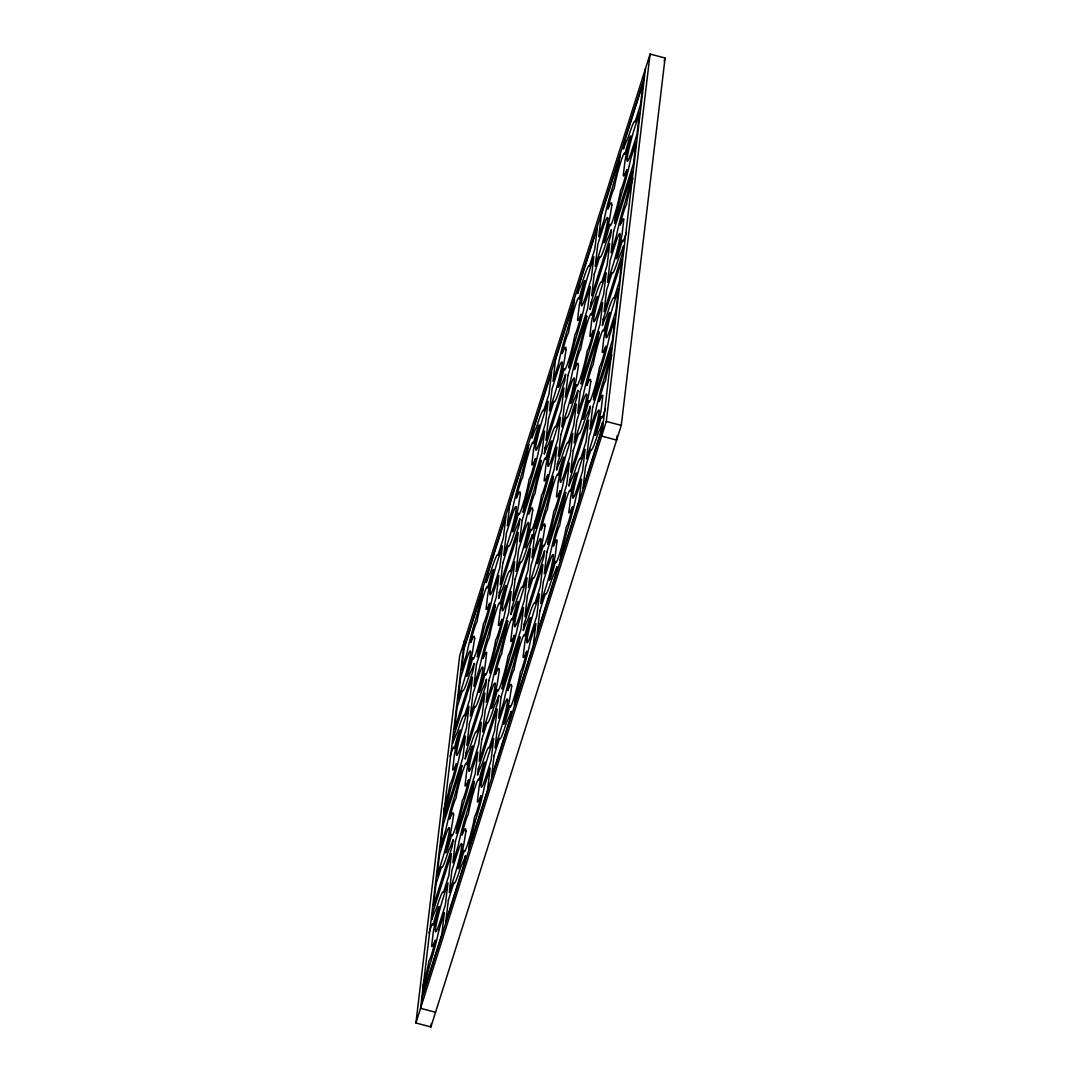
<?xml version="1.0" encoding="UTF-8"?>
<svg xmlns="http://www.w3.org/2000/svg" width="1081" height="1081" viewBox="0 0 1081 1081"><rect width="100%" height="100%" fill="white"/><g stroke="black" fill="none" stroke-linecap="round" stroke-linejoin="round"><path stroke-width="1.5" d="M415.915 1022.977L459.722 655.599L650.1 54.05L665.085 58.023L621.278 425.401L430.9 1026.95L415.915 1022.977L606.292 421.428L650.1 54.05M464.371 640.925L420.563 1008.303L435.548 1012.275M430.9 1026.95L431.305 1023.612M533.001 538.514L535.054 521.285M645.452 68.725L601.644 436.102L616.629 440.075L617.17 435.589M506.111 585.524L503.246 596.523A39.146 3.216 -75.2 0 0 500.219 609.752L498.368 625.318A39.146 3.216 -75.2 0 0 499.99 623.845L502.097 619.156A13.985 1.149 -75.2 0 1 499.192 630.615L498.719 632.169A13.985 1.149 -75.2 0 1 495.828 639.601L495.639 640.425A20.444 1.676 -75.2 0 1 493.463 650.83L492.868 653.275A20.444 1.676 -75.2 0 1 489.504 665.247L489.153 666.342A20.444 1.676 -75.2 0 1 486.315 673.976L485.91 674.706A20.444 1.676 -75.2 0 1 485.085 673.76L484.977 673.895A13.985 1.149 -75.2 0 1 481.437 686.813L480.991 688.111A13.985 1.149 -75.2 0 1 478.964 692.286L481.815 681.273A39.146 3.216 -75.2 0 0 484.842 668.044L486.707 652.478A39.146 3.216 -75.2 0 0 485.072 653.951L482.977 658.626A13.985 1.149 -75.2 0 1 485.882 647.181L486.342 645.614A13.985 1.149 -75.2 0 1 489.234 638.195L489.436 637.371A20.444 1.676 -75.2 0 1 491.598 626.966L492.206 624.521A20.444 1.676 -75.2 0 1 495.571 612.549L495.909 611.454A20.444 1.676 -75.2 0 1 498.76 603.806L499.165 603.076A20.444 1.676 -75.2 0 1 499.976 604.036L500.098 603.887A13.985 1.149 -75.2 0 1 503.638 590.983L504.07 589.686A13.985 1.149 -75.2 0 1 506.111 585.51M549.378 579.767L552.242 568.768A39.146 3.216 -75.2 0 0 555.269 555.539L557.12 539.973A39.146 3.216 -75.2 0 0 555.499 541.446L553.391 546.121A13.985 1.149 -75.2 0 1 556.296 534.676L556.769 533.109A13.985 1.149 -75.2 0 1 559.647 525.69L559.85 524.866A20.444 1.676 -75.2 0 1 562.025 514.461L562.62 512.016A20.444 1.676 -75.2 0 1 565.985 500.044L566.336 498.949A20.444 1.676 -75.2 0 1 569.174 491.301L569.579 490.571A20.444 1.676 -75.2 0 1 570.403 491.531L570.511 491.382A13.985 1.149 -75.2 0 1 574.052 478.478L574.497 477.18A13.985 1.149 -75.2 0 1 576.524 473.005L573.673 484.018A39.146 3.216 -75.2 0 0 570.646 497.246L568.782 512.799A39.146 3.216 -75.2 0 0 570.417 511.34L572.511 506.651A13.985 1.149 -75.2 0 1 569.606 518.11L569.147 519.664A13.985 1.149 -75.2 0 1 566.255 527.096L566.052 527.92A20.444 1.676 -75.2 0 1 563.89 538.324L563.282 540.77A20.444 1.676 -75.2 0 1 559.917 552.742L559.566 553.837A20.444 1.676 -75.2 0 1 556.729 561.471L556.323 562.201A20.444 1.676 -75.2 0 1 555.512 561.255L555.391 561.39A13.985 1.149 -75.2 0 1 551.851 574.308L551.418 575.605A13.985 1.149 -75.2 0 1 549.378 579.781M463.303 649.884L644.384 77.683M664.153 60.955L665.085 58.023M450.007 756.511L450.182 755.97A20.444 1.676 -75.2 0 1 453.034 748.322L453.425 747.593A20.444 1.676 -75.2 0 1 454.25 748.538L454.358 748.403A13.985 1.149 -75.2 0 1 457.898 735.485L458.344 734.188A13.985 1.149 -75.2 0 1 460.384 730.026L457.52 741.039A39.146 3.216 -75.2 0 0 454.493 754.254L452.642 769.821A39.146 3.216 -75.2 0 0 454.263 768.348L456.371 763.618A13.985 1.149 -75.2 0 1 453.466 775.118L452.993 776.685A13.985 1.149 -75.2 0 1 450.101 784.103L449.912 784.941A20.444 1.676 -75.2 0 1 447.737 795.332L447.129 797.778A20.444 1.676 -75.2 0 1 443.764 809.75L443.602 810.304M632.939 178.473L632.763 179.027A20.444 1.676 -75.2 0 0 629.399 190.999L628.804 193.431A20.444 1.676 -75.2 0 0 626.629 203.836L626.507 204.633A13.985 1.149 -75.2 0 0 623.548 212.092L623.075 213.66A13.985 1.149 -75.2 0 0 620.17 225.105L622.278 220.429A39.146 3.216 -75.2 0 1 623.899 218.957L622.048 234.523A39.146 3.216 -75.2 0 1 619.021 247.738L616.156 258.751A13.985 1.149 -75.2 0 0 618.197 254.589L618.629 253.292A13.985 1.149 -75.2 0 0 622.17 240.374L622.291 240.239A20.444 1.676 -75.2 0 0 623.102 241.185L623.507 240.455A20.444 1.676 -75.2 0 0 626.358 232.807L626.521 232.266M612.049 272.871L606.617 290.046L604.036 311.706L622.953 251.927L623.696 245.671L623.102 247.387A35.551 2.919 -75.2 0 1 619.67 255.386L618.332 258.981A29.079 2.392 -75.2 0 1 612.049 272.871M428.968 933.025L429.13 932.484A20.444 1.676 -75.2 0 1 431.981 924.836L432.386 924.106A20.444 1.676 -75.2 0 1 433.197 925.052L433.305 924.917A13.985 1.149 -75.2 0 1 436.859 911.999L437.292 910.702A13.985 1.149 -75.2 0 1 439.332 906.54L436.467 917.553A39.146 3.216 -75.2 0 0 433.44 930.768L431.589 946.334A39.146 3.216 -75.2 0 0 433.211 944.862L435.332 940.132A13.985 1.149 -75.2 0 1 432.414 951.631L431.941 953.199A13.985 1.149 -75.2 0 1 429.049 960.617L428.86 961.441A20.444 1.676 -75.2 0 1 426.684 971.846L426.076 974.292A20.444 1.676 -75.2 0 1 422.725 986.264L422.549 986.818M611.887 354.987L611.724 355.541A20.444 1.676 -75.2 0 0 608.36 367.499L607.752 369.945A20.444 1.676 -75.2 0 0 605.576 380.35L605.387 381.174A13.985 1.149 -75.2 0 0 602.495 388.606L602.022 390.173A13.985 1.149 -75.2 0 0 599.117 401.619L601.225 396.943A39.146 3.216 -75.2 0 1 602.847 395.47L600.995 411.037A39.146 3.216 -75.2 0 1 597.969 424.252L595.104 435.251A13.985 1.149 -75.2 0 0 597.144 431.103L597.577 429.792A13.985 1.149 -75.2 0 0 601.131 416.888L601.239 416.739A20.444 1.676 -75.2 0 0 602.063 417.698L602.455 416.969A20.444 1.676 -75.2 0 0 605.306 409.321L605.482 408.78M438.981 929.741L444.426 912.567L441.845 934.214L422.914 994.007L424.32 985.507A35.551 2.919 -75.2 0 0 428.833 968.4L430.427 962.766A29.079 2.392 -75.2 0 0 438.981 929.741M421.631 999.344L602.712 427.144M606.292 421.428L621.278 425.401M435.454 929.268L435.359 930.525A23.998 1.973 -75.2 0 0 439.71 922.661L445.331 904.946L447.966 882.853L442.332 900.676A23.998 1.973 -75.2 0 0 435.711 927.512L435.454 929.268M449.547 828.789L449.183 831.816A23.998 1.973 -75.2 0 1 442.561 858.638L436.94 876.461L439.562 854.382L445.183 836.653A23.998 1.973 -75.2 0 1 449.547 828.789M456.506 752.754L456.398 754.011A23.998 1.973 -75.2 0 0 460.763 746.16L466.384 728.432L469.005 706.339L463.384 724.162A23.998 1.973 -75.2 0 0 456.763 750.998L456.506 752.754M453.615 815.074L451.453 828.559A39.146 3.216 -75.2 0 1 448.426 841.775L445.561 852.787A13.985 1.149 -75.2 0 0 447.602 848.626L448.047 847.328A13.985 1.149 -75.2 0 0 451.588 834.41L451.696 834.275A20.444 1.676 -75.2 0 0 452.52 835.221L452.925 834.491A20.444 1.676 -75.2 0 0 455.763 826.843L456.114 825.749A20.444 1.676 -75.2 0 0 459.479 813.79L460.074 811.345A20.444 1.676 -75.2 0 0 462.249 800.94L462.438 800.102A13.985 1.149 -75.2 0 0 465.33 792.684L465.803 791.116A13.985 1.149 -75.2 0 0 468.708 779.671L466.6 784.347A39.146 3.216 -75.2 0 1 464.979 785.819L466.83 770.253A39.146 3.216 -75.2 0 1 469.857 757.038L472.721 746.039A13.985 1.149 -75.2 0 0 470.681 750.187L470.249 751.498A13.985 1.149 -75.2 0 0 466.708 764.402L466.587 764.537A20.444 1.676 -75.2 0 0 465.776 763.591L465.37 764.321A20.444 1.676 -75.2 0 0 462.519 771.969L462.182 773.064A20.444 1.676 -75.2 0 0 458.817 785.036L458.209 787.468A20.444 1.676 -75.2 0 0 456.047 797.873L455.844 798.71A13.985 1.149 -75.2 0 0 452.953 806.129L452.493 807.696A13.985 1.149 -75.2 0 0 449.588 819.141L451.682 814.466A39.146 3.216 -75.2 0 1 453.317 812.993L453.615 815.074M470.6 652.289L470.235 655.302A23.998 1.973 -75.2 0 1 463.614 682.138L457.979 699.961L460.614 677.868L466.235 660.14A23.998 1.973 -75.2 0 1 470.6 652.289M474.654 638.56L472.505 652.046A39.146 3.216 -75.2 0 1 469.478 665.261L466.614 676.274A13.985 1.149 -75.2 0 0 468.654 672.112L469.086 670.815A13.985 1.149 -75.2 0 0 472.64 657.897L472.748 657.761A20.444 1.676 -75.2 0 0 473.573 658.707L473.964 657.978A20.444 1.676 -75.2 0 0 476.816 650.33L477.153 649.249A20.444 1.676 -75.2 0 0 480.518 637.277L481.126 634.831A20.444 1.676 -75.2 0 0 483.302 624.426L483.41 623.629A13.985 1.149 -75.2 0 0 486.382 616.17L486.855 614.603A13.985 1.149 -75.2 0 0 489.761 603.157L487.653 607.833A39.146 3.216 -75.2 0 1 486.031 609.306L487.882 593.753A39.146 3.216 -75.2 0 1 490.909 580.524L493.774 569.525A13.985 1.149 -75.2 0 0 491.733 573.673L491.301 574.984A13.985 1.149 -75.2 0 0 487.747 587.888L487.639 588.037A20.444 1.676 -75.2 0 0 486.815 587.078L486.423 587.807A20.444 1.676 -75.2 0 0 483.572 595.455L483.221 596.55A20.444 1.676 -75.2 0 0 479.869 608.522L479.261 610.968A20.444 1.676 -75.2 0 0 477.086 621.359L476.897 622.197A13.985 1.149 -75.2 0 0 474.005 629.615L473.532 631.182A13.985 1.149 -75.2 0 0 470.627 642.627L472.735 637.952A39.146 3.216 -75.2 0 1 474.356 636.479L474.654 638.56M461.884 844.802L461.533 847.815A23.998 1.973 -75.2 0 1 454.912 874.651L449.277 892.474L451.912 870.381L457.533 852.666A23.998 1.973 -75.2 0 1 461.884 844.802M468.843 768.753L468.749 770.023A23.998 1.973 -75.2 0 0 473.1 762.159L478.721 744.431L481.356 722.351L475.721 740.174A23.998 1.973 -75.2 0 0 469.1 766.997L468.843 768.753M465.952 831.073L463.803 844.558A39.146 3.216 -75.2 0 1 460.776 857.774L457.912 868.786A13.985 1.149 -75.2 0 0 459.952 864.624L460.384 863.327A13.985 1.149 -75.2 0 0 463.925 850.409L464.046 850.274A20.444 1.676 -75.2 0 0 464.857 851.22L465.262 850.49A20.444 1.676 -75.2 0 0 468.114 842.842L468.451 841.761A20.444 1.676 -75.2 0 0 471.816 829.789L472.424 827.343A20.444 1.676 -75.2 0 0 474.586 816.939L474.789 816.114A13.985 1.149 -75.2 0 0 477.68 808.683L478.14 807.129A13.985 1.149 -75.2 0 0 481.045 795.67L478.951 800.359A39.146 3.216 -75.2 0 1 477.316 801.818L479.18 786.265A39.146 3.216 -75.2 0 1 482.207 773.037L485.072 762.037A13.985 1.149 -75.2 0 0 483.031 766.186L482.585 767.496A13.985 1.149 -75.2 0 0 479.045 780.401L478.937 780.55A20.444 1.676 -75.2 0 0 478.113 779.59L477.707 780.32A20.444 1.676 -75.2 0 0 474.87 787.968L474.518 789.062A20.444 1.676 -75.2 0 0 471.154 801.035L470.559 803.48A20.444 1.676 -75.2 0 0 468.384 813.871L468.262 814.669A13.985 1.149 -75.2 0 0 465.303 822.128L464.83 823.695A13.985 1.149 -75.2 0 0 461.925 835.14L464.033 830.465A39.146 3.216 -75.2 0 1 465.654 828.992L465.952 831.073M482.937 668.288L482.572 671.301A23.998 1.973 -75.2 0 1 475.951 698.137L470.33 715.96L472.965 693.88L478.572 676.152A23.998 1.973 -75.2 0 1 482.937 668.288M489.896 592.253L489.788 593.51A23.998 1.973 -75.2 0 0 494.152 585.645L499.773 567.917L502.408 545.837L496.774 563.66A23.998 1.973 -75.2 0 0 490.152 590.496L489.896 592.253M481.18 784.765L481.086 786.022A23.998 1.973 -75.2 0 0 485.45 778.158L491.058 760.429L493.693 738.35L488.072 756.173A23.998 1.973 -75.2 0 0 481.45 783.009L481.18 784.765M495.274 684.287L494.922 687.3A23.998 1.973 -75.2 0 1 488.301 714.136L482.666 731.959L485.301 709.879L490.923 692.151A23.998 1.973 -75.2 0 1 495.274 684.287M502.233 608.252L502.138 609.508A23.998 1.973 -75.2 0 0 506.489 601.644L512.11 583.916L514.745 561.836L509.11 579.659A23.998 1.973 -75.2 0 0 502.489 606.495L502.233 608.252M499.341 670.558L497.192 684.043A39.146 3.216 -75.2 0 1 494.166 697.272L491.301 708.271A13.985 1.149 -75.2 0 0 493.341 704.109L493.774 702.812A13.985 1.149 -75.2 0 0 497.314 689.908L497.436 689.759A20.444 1.676 -75.2 0 0 498.246 690.718L498.652 689.989A20.444 1.676 -75.2 0 0 501.503 682.341L501.841 681.246A20.444 1.676 -75.2 0 0 505.205 669.274L505.813 666.828A20.444 1.676 -75.2 0 0 507.975 656.424L508.178 655.599A13.985 1.149 -75.2 0 0 511.07 648.181L511.543 646.614A13.985 1.149 -75.2 0 0 514.434 635.169L512.34 639.844A39.146 3.216 -75.2 0 1 510.705 641.317L512.57 625.75A39.146 3.216 -75.2 0 1 515.596 612.522L518.461 601.522A13.985 1.149 -75.2 0 0 516.421 605.684L515.975 606.981A13.985 1.149 -75.2 0 0 512.435 619.886L512.326 620.035A20.444 1.676 -75.2 0 0 511.502 619.089L511.097 619.818A20.444 1.676 -75.2 0 0 508.259 627.453L507.908 628.547A20.444 1.676 -75.2 0 0 504.543 640.52L503.949 642.965A20.444 1.676 -75.2 0 0 501.773 653.37L501.652 654.167A13.985 1.149 -75.2 0 0 498.692 661.626L498.219 663.18A13.985 1.149 -75.2 0 0 495.314 674.639L497.422 669.95A39.146 3.216 -75.2 0 1 499.044 668.477L499.341 670.558M516.326 507.773L515.961 510.786A23.998 1.973 -75.2 0 1 509.34 537.622L503.719 555.445L506.354 533.365L511.975 515.637A23.998 1.973 -75.2 0 1 516.326 507.773M520.393 494.044L518.231 507.53A39.146 3.216 -75.2 0 1 515.205 520.758L512.34 531.757A13.985 1.149 -75.2 0 0 514.38 527.596L514.826 526.298A13.985 1.149 -75.2 0 0 518.367 513.394L518.475 513.245A20.444 1.676 -75.2 0 0 519.299 514.205L519.704 513.475A20.444 1.676 -75.2 0 0 522.542 505.827L522.893 504.732A20.444 1.676 -75.2 0 0 526.258 492.76L526.852 490.315A20.444 1.676 -75.2 0 0 529.028 479.91L529.231 479.086A13.985 1.149 -75.2 0 0 532.109 471.667L532.582 470.1A13.985 1.149 -75.2 0 0 535.487 458.655L533.379 463.33A39.146 3.216 -75.2 0 1 531.757 464.803L533.609 449.237A39.146 3.216 -75.2 0 1 536.635 436.021L539.5 425.009A13.985 1.149 -75.2 0 0 537.46 429.171L537.027 430.468A13.985 1.149 -75.2 0 0 533.487 443.386L533.365 443.521A20.444 1.676 -75.2 0 0 532.555 442.575L532.149 443.305A20.444 1.676 -75.2 0 0 529.312 450.939L528.96 452.034A20.444 1.676 -75.2 0 0 525.596 464.006L524.988 466.452A20.444 1.676 -75.2 0 0 522.826 476.856L522.623 477.68A13.985 1.149 -75.2 0 0 519.731 485.112L519.272 486.666A13.985 1.149 -75.2 0 0 516.367 498.125L518.461 493.436A39.146 3.216 -75.2 0 1 520.096 491.977L520.393 494.044M507.624 700.285L507.259 703.299A23.998 1.973 -75.2 0 1 500.638 730.134L495.017 747.957L497.638 725.878L503.26 708.15A23.998 1.973 -75.2 0 1 507.624 700.285M514.583 624.25L514.475 625.507A23.998 1.973 -75.2 0 0 518.839 617.643L524.461 599.914L527.082 577.835L521.461 595.658A23.998 1.973 -75.2 0 0 514.84 622.494L514.583 624.25M511.678 686.557L509.529 700.042A39.146 3.216 -75.2 0 1 506.503 713.271L503.638 724.27A13.985 1.149 -75.2 0 0 505.678 720.122L506.124 718.811A13.985 1.149 -75.2 0 0 509.664 705.907L509.773 705.758A20.444 1.676 -75.2 0 0 510.597 706.717L510.989 705.988A20.444 1.676 -75.2 0 0 513.84 698.34L514.191 697.245A20.444 1.676 -75.2 0 0 517.542 685.273L518.15 682.827A20.444 1.676 -75.2 0 0 520.326 672.436L520.515 671.598A13.985 1.149 -75.2 0 0 523.407 664.18L523.88 662.612A13.985 1.149 -75.2 0 0 526.785 651.167L524.677 655.843A39.146 3.216 -75.2 0 1 523.055 657.316L524.907 641.749A39.146 3.216 -75.2 0 1 527.933 628.534L530.798 617.521A13.985 1.149 -75.2 0 0 528.758 621.683L528.325 622.98A13.985 1.149 -75.2 0 0 524.771 635.898L524.663 636.033A20.444 1.676 -75.2 0 0 523.839 635.087L523.447 635.817A20.444 1.676 -75.2 0 0 520.596 643.465L520.258 644.546A20.444 1.676 -75.2 0 0 516.894 656.518L516.286 658.964A20.444 1.676 -75.2 0 0 514.11 669.369L514.002 670.166A13.985 1.149 -75.2 0 0 511.029 677.625L510.556 679.179A13.985 1.149 -75.2 0 0 507.651 690.637L509.759 685.949A39.146 3.216 -75.2 0 1 511.381 684.489L511.678 686.557M528.677 523.772L528.312 526.798A23.998 1.973 -75.2 0 1 521.691 553.621L516.056 571.444L518.691 549.364L524.312 531.636A23.998 1.973 -75.2 0 1 528.677 523.772M535.622 447.737L535.527 448.993A23.998 1.973 -75.2 0 0 539.878 441.129L545.5 423.401L548.135 401.321L542.5 419.144A23.998 1.973 -75.2 0 0 535.879 445.98L535.622 447.737M532.73 510.056L530.582 523.542A39.146 3.216 -75.2 0 1 527.555 536.757L524.69 547.756A13.985 1.149 -75.2 0 0 526.731 543.608L527.163 542.297A13.985 1.149 -75.2 0 0 530.717 529.393L530.825 529.258A20.444 1.676 -75.2 0 0 531.636 530.203L532.041 529.474A20.444 1.676 -75.2 0 0 534.892 521.826L535.23 520.731A20.444 1.676 -75.2 0 0 538.595 508.759L539.203 506.313A20.444 1.676 -75.2 0 0 541.378 495.922L541.486 495.125A13.985 1.149 -75.2 0 0 544.459 487.666L544.932 486.099A13.985 1.149 -75.2 0 0 547.837 474.654L545.729 479.329A39.146 3.216 -75.2 0 1 544.108 480.802L545.959 465.235A39.146 3.216 -75.2 0 1 548.986 452.02L551.851 441.007A13.985 1.149 -75.2 0 0 549.81 445.169L549.364 446.467A13.985 1.149 -75.2 0 0 545.824 459.384L545.716 459.52A20.444 1.676 -75.2 0 0 544.892 458.574L544.5 459.303A20.444 1.676 -75.2 0 0 541.649 466.951L541.297 468.046A20.444 1.676 -75.2 0 0 537.946 480.005L537.338 482.45A20.444 1.676 -75.2 0 0 535.163 492.855L534.973 493.679A13.985 1.149 -75.2 0 0 532.082 501.111L531.609 502.679A13.985 1.149 -75.2 0 0 528.704 514.124L530.812 509.448A39.146 3.216 -75.2 0 1 532.433 507.975L532.73 510.056M526.92 640.249L526.812 641.506A23.998 1.973 -75.2 0 0 531.176 633.655L536.798 615.927L539.433 593.834L533.798 611.657A23.998 1.973 -75.2 0 0 527.177 638.493L526.92 640.249M541.013 539.77L540.649 542.797A23.998 1.973 -75.2 0 1 534.028 569.619L528.406 587.456L531.028 565.363L536.649 547.635A23.998 1.973 -75.2 0 1 541.013 539.77M547.972 463.735L547.864 465.006A23.998 1.973 -75.2 0 0 552.229 457.141L557.85 439.413L560.471 417.334L554.85 435.157A23.998 1.973 -75.2 0 0 548.229 461.979L547.972 463.735M545.081 526.055L542.919 539.541A39.146 3.216 -75.2 0 1 539.892 552.756L537.027 563.769A13.985 1.149 -75.2 0 0 539.068 559.607L539.514 558.309A13.985 1.149 -75.2 0 0 543.054 545.392L543.162 545.256A20.444 1.676 -75.2 0 0 543.986 546.202L544.378 545.473A20.444 1.676 -75.2 0 0 547.229 537.825L547.581 536.73A20.444 1.676 -75.2 0 0 550.932 524.771L551.54 522.326A20.444 1.676 -75.2 0 0 553.715 511.921L553.837 511.124A13.985 1.149 -75.2 0 0 556.796 503.665L557.269 502.097A13.985 1.149 -75.2 0 0 560.174 490.652L558.066 495.328A39.146 3.216 -75.2 0 1 556.445 496.801L558.296 481.234A39.146 3.216 -75.2 0 1 561.323 468.019L564.187 457.02A13.985 1.149 -75.2 0 0 562.147 461.168L561.715 462.479A13.985 1.149 -75.2 0 0 558.161 475.383L558.053 475.532A20.444 1.676 -75.2 0 0 557.242 474.573L556.837 475.302A20.444 1.676 -75.2 0 0 553.985 482.95L553.648 484.045A20.444 1.676 -75.2 0 0 550.283 496.017L549.675 498.463A20.444 1.676 -75.2 0 0 547.499 508.854L547.31 509.692A13.985 1.149 -75.2 0 0 544.419 517.11L543.946 518.677A13.985 1.149 -75.2 0 0 541.04 530.122L543.148 525.447A39.146 3.216 -75.2 0 1 544.77 523.974L545.081 526.055M562.066 363.27L561.701 366.283A23.998 1.973 -75.2 0 1 555.08 393.119L549.445 410.942L552.08 388.849L557.701 371.134A23.998 1.973 -75.2 0 1 562.066 363.27M566.12 349.541L563.971 363.027A39.146 3.216 -75.2 0 1 560.944 376.242L558.08 387.255A13.985 1.149 -75.2 0 0 560.12 383.093L560.553 381.796A13.985 1.149 -75.2 0 0 564.106 368.878L564.214 368.743A20.444 1.676 -75.2 0 0 565.025 369.688L565.431 368.959A20.444 1.676 -75.2 0 0 568.282 361.311L568.62 360.23A20.444 1.676 -75.2 0 0 571.984 348.258L572.592 345.812A20.444 1.676 -75.2 0 0 574.768 335.407L574.876 334.61A13.985 1.149 -75.2 0 0 577.849 327.151L578.321 325.597A13.985 1.149 -75.2 0 0 581.227 314.139L579.119 318.827A39.146 3.216 -75.2 0 1 577.497 320.287L579.348 304.734A39.146 3.216 -75.2 0 1 582.375 291.505L585.24 280.506A13.985 1.149 -75.2 0 0 583.2 284.654L582.754 285.965A13.985 1.149 -75.2 0 0 579.213 298.869L579.105 299.018A20.444 1.676 -75.2 0 0 578.281 298.059L577.889 298.788A20.444 1.676 -75.2 0 0 575.038 306.436L574.687 307.531A20.444 1.676 -75.2 0 0 571.336 319.503L570.727 321.949A20.444 1.676 -75.2 0 0 568.552 332.34L568.363 333.178A13.985 1.149 -75.2 0 0 565.471 340.596L564.998 342.164A13.985 1.149 -75.2 0 0 562.093 353.609L564.201 348.933A39.146 3.216 -75.2 0 1 565.822 347.46L566.12 349.541M553.35 555.783L552.999 558.796A23.998 1.973 -75.2 0 1 546.378 585.632L540.743 603.455L543.378 581.375L548.999 563.647A23.998 1.973 -75.2 0 1 553.35 555.783M560.309 479.748L560.201 481.004A23.998 1.973 -75.2 0 0 564.566 473.14L570.187 455.412L572.822 433.332L567.187 451.155A23.998 1.973 -75.2 0 0 560.566 477.978L560.309 479.748M574.403 379.269L574.038 382.282A23.998 1.973 -75.2 0 1 567.417 409.118L561.796 426.941L564.417 404.862L570.038 387.133A23.998 1.973 -75.2 0 1 574.403 379.269M581.362 303.234L581.254 304.491A23.998 1.973 -75.2 0 0 585.618 296.626L591.239 278.898L593.861 256.819L588.24 274.642A23.998 1.973 -75.2 0 0 581.619 301.477L581.362 303.234M578.47 365.54L576.308 379.026A39.146 3.216 -75.2 0 1 573.281 392.254L570.417 403.254A13.985 1.149 -75.2 0 0 572.457 399.092L572.903 397.794A13.985 1.149 -75.2 0 0 576.443 384.89L576.551 384.741A20.444 1.676 -75.2 0 0 577.376 385.701L577.781 384.958A20.444 1.676 -75.2 0 0 580.619 377.323L580.97 376.229A20.444 1.676 -75.2 0 0 584.335 364.256L584.929 361.811A20.444 1.676 -75.2 0 0 587.105 351.406L587.226 350.609A13.985 1.149 -75.2 0 0 590.185 343.163L590.658 341.596A13.985 1.149 -75.2 0 0 593.564 330.151L591.456 334.826A39.146 3.216 -75.2 0 1 589.834 336.299L591.685 320.733A39.146 3.216 -75.2 0 1 594.712 307.504L597.577 296.505A13.985 1.149 -75.2 0 0 595.536 300.667L595.104 301.964A13.985 1.149 -75.2 0 0 591.564 314.868L591.442 315.017A20.444 1.676 -75.2 0 0 590.631 314.058L590.226 314.801A20.444 1.676 -75.2 0 0 587.375 322.435L587.037 323.53A20.444 1.676 -75.2 0 0 583.672 335.502L583.064 337.948A20.444 1.676 -75.2 0 0 580.902 348.352L580.781 349.149A13.985 1.149 -75.2 0 0 577.808 356.595L577.335 358.162A13.985 1.149 -75.2 0 0 574.443 369.607L576.538 364.932A39.146 3.216 -75.2 0 1 578.173 363.459L578.47 365.54M572.646 495.747L572.552 497.003A23.998 1.973 -75.2 0 0 576.903 489.139L582.524 471.411L585.159 449.331L579.538 467.154A23.998 1.973 -75.2 0 0 572.916 493.99L572.646 495.747M586.74 395.268L586.388 398.281A23.998 1.973 -75.2 0 1 579.767 425.117L574.133 442.94L576.768 420.86L582.389 403.132A23.998 1.973 -75.2 0 1 586.74 395.268M593.699 319.233L593.604 320.489A23.998 1.973 -75.2 0 0 597.955 312.625L603.576 294.897L606.211 272.817L600.577 290.64A23.998 1.973 -75.2 0 0 593.955 317.476L593.699 319.233M590.807 381.539L588.659 395.024A39.146 3.216 -75.2 0 1 585.632 408.253L582.767 419.252A13.985 1.149 -75.2 0 0 584.807 415.09L585.24 413.793A13.985 1.149 -75.2 0 0 588.78 400.889L588.902 400.74A20.444 1.676 -75.2 0 0 589.713 401.7L590.118 400.97A20.444 1.676 -75.2 0 0 592.969 393.322L593.307 392.227A20.444 1.676 -75.2 0 0 596.671 380.255L597.28 377.81A20.444 1.676 -75.2 0 0 599.442 367.405L599.644 366.581A13.985 1.149 -75.2 0 0 602.536 359.162L602.995 357.595A13.985 1.149 -75.2 0 0 605.9 346.15L603.806 350.825A39.146 3.216 -75.2 0 1 602.171 352.298L604.036 336.731A39.146 3.216 -75.2 0 1 607.063 323.503L609.927 312.504A13.985 1.149 -75.2 0 0 607.887 316.665L607.441 317.963A13.985 1.149 -75.2 0 0 603.901 330.881L603.793 331.016A20.444 1.676 -75.2 0 0 602.968 330.07L602.563 330.8A20.444 1.676 -75.2 0 0 599.725 338.434L599.374 339.529A20.444 1.676 -75.2 0 0 596.009 351.501L595.415 353.946A20.444 1.676 -75.2 0 0 593.239 364.351L593.05 365.175A13.985 1.149 -75.2 0 0 590.158 372.607L589.686 374.161A13.985 1.149 -75.2 0 0 586.78 385.62L588.888 380.931A39.146 3.216 -75.2 0 1 590.51 379.472L590.807 381.539M607.792 218.754L607.427 221.767A23.998 1.973 -75.2 0 1 600.806 248.603L595.185 266.426L597.82 244.347L603.428 226.618A23.998 1.973 -75.2 0 1 607.792 218.754M611.86 205.025L609.698 218.511A39.146 3.216 -75.2 0 1 606.671 231.739L603.806 242.739A13.985 1.149 -75.2 0 0 605.846 238.59L606.292 237.28A13.985 1.149 -75.2 0 0 609.833 224.375L609.941 224.226A20.444 1.676 -75.2 0 0 610.765 225.186L611.17 224.456A20.444 1.676 -75.2 0 0 614.008 216.808L614.359 215.714A20.444 1.676 -75.2 0 0 617.724 203.741L618.318 201.296A20.444 1.676 -75.2 0 0 620.494 190.905L620.683 190.067A13.985 1.149 -75.2 0 0 623.575 182.648L624.048 181.081A13.985 1.149 -75.2 0 0 626.953 169.636L624.845 174.311A39.146 3.216 -75.2 0 1 623.224 175.784L625.075 160.218A39.146 3.216 -75.2 0 1 628.102 147.002L630.966 135.99A13.985 1.149 -75.2 0 0 628.926 140.152L628.493 141.449A13.985 1.149 -75.2 0 0 624.953 154.367L624.832 154.502A20.444 1.676 -75.2 0 0 624.021 153.556L623.615 154.286A20.444 1.676 -75.2 0 0 620.764 161.934L620.426 163.015A20.444 1.676 -75.2 0 0 617.062 174.987L616.454 177.433A20.444 1.676 -75.2 0 0 614.292 187.837L614.17 188.635A13.985 1.149 -75.2 0 0 611.197 196.093L610.738 197.647A13.985 1.149 -75.2 0 0 607.833 209.106L609.927 204.417A39.146 3.216 -75.2 0 1 611.562 202.958L611.86 205.025M599.09 411.266L598.725 414.293A23.998 1.973 -75.2 0 1 592.104 441.116L586.47 458.939L589.104 436.859L594.726 419.131A23.998 1.973 -75.2 0 1 599.09 411.266M606.036 335.232L605.941 336.488A23.998 1.973 -75.2 0 0 610.306 328.624L615.913 310.896L618.548 288.816L612.927 306.639A23.998 1.973 -75.2 0 0 606.306 333.475L606.036 335.232M620.129 234.753L619.778 237.779A23.998 1.973 -75.2 0 1 613.157 264.602L607.522 282.425L610.157 260.345L615.778 242.617A23.998 1.973 -75.2 0 1 620.129 234.753M627.088 158.718L626.994 159.974A23.998 1.973 -75.2 0 0 631.345 152.124L636.966 134.395L639.601 112.302L633.966 130.125A23.998 1.973 -75.2 0 0 627.345 156.961L627.088 158.718M432.535 913.364L431.792 919.607L432.386 917.904A35.551 2.919 -75.2 0 1 435.819 909.891L437.156 906.31A29.079 2.392 -75.2 0 1 443.44 892.42L448.872 875.232L451.453 853.585L432.535 913.364M436.021 884.082L433.44 905.743L452.358 845.964L453.115 839.707L452.52 841.423A35.551 2.919 -75.2 0 1 449.088 849.423L447.75 853.017A29.079 2.392 -75.2 0 1 441.467 866.908L436.021 884.082M443.061 825.1L440.48 846.761L445.913 829.586A29.079 2.392 -75.2 0 1 454.479 796.562L456.06 790.927A35.551 2.919 -75.2 0 1 460.574 773.82L461.979 765.321L443.061 825.1M444.71 811.236L443.967 817.493L462.884 757.7L465.465 736.053L460.033 753.227A29.079 2.392 -75.2 0 1 451.466 786.252L449.885 791.887A35.551 2.919 -75.2 0 1 445.372 808.993L444.71 811.236M453.588 736.85L452.844 743.106L453.425 741.39A35.551 2.919 -75.2 0 1 456.858 733.377L458.195 729.797A29.079 2.392 -75.2 0 1 464.479 715.906L469.924 698.718L472.505 677.071L453.588 736.85M457.074 707.582L454.493 729.229L473.41 669.45L474.154 663.194L473.559 664.91A35.551 2.919 -75.2 0 1 470.127 672.923L468.789 676.503A29.079 2.392 -75.2 0 1 462.506 690.394L457.074 707.582M464.114 648.6L461.519 670.247L466.965 653.073A29.079 2.392 -75.2 0 1 475.532 620.048L477.113 614.413A35.551 2.919 -75.2 0 1 481.626 597.307L483.031 588.807L464.114 648.6M448.372 900.095L445.791 921.742L464.708 861.962L465.452 855.72L464.857 857.422A35.551 2.919 -75.2 0 1 461.425 865.435L460.087 869.016A29.079 2.392 -75.2 0 1 453.804 882.907L448.372 900.095M455.398 841.113L452.817 862.76L458.263 845.585A29.079 2.392 -75.2 0 1 466.816 812.561L468.397 806.926A35.551 2.919 -75.2 0 1 472.924 789.819L474.316 781.32L455.398 841.113M457.06 827.235L456.304 833.492L475.235 773.712L477.816 752.052L472.37 769.24A29.079 2.392 -75.2 0 1 463.817 802.251L462.236 807.899A35.551 2.919 -75.2 0 1 457.709 824.992L457.06 827.235M465.925 752.849L465.181 759.105L465.776 757.389A35.551 2.919 -75.2 0 1 469.208 749.39L470.546 745.795A29.079 2.392 -75.2 0 1 476.829 731.905L482.261 714.73L484.842 693.07L465.925 752.849M469.411 723.581L466.83 745.241L485.747 685.449L486.504 679.206L485.91 680.908A35.551 2.919 -75.2 0 1 482.477 688.921L481.14 692.502A29.079 2.392 -75.2 0 1 474.856 706.393L469.411 723.581M476.451 664.599L473.87 686.259L479.302 669.071A29.079 2.392 -75.2 0 1 487.869 636.06L489.45 630.412A35.551 2.919 -75.2 0 1 493.963 613.305L495.368 604.806L476.451 664.599M478.099 650.735L477.356 656.978L496.274 597.198L498.854 575.538L493.422 592.726A29.079 2.392 -75.2 0 1 484.856 625.737L483.275 631.385A35.551 2.919 -75.2 0 1 478.761 648.478L478.099 650.735M486.977 576.335L486.234 582.591L486.828 580.889A35.551 2.919 -75.2 0 1 490.247 572.876L491.598 569.282A29.079 2.392 -75.2 0 1 497.868 555.391L503.314 538.216L505.894 516.556L486.977 576.335M469.397 843.248L468.654 849.49L487.572 789.711L490.152 768.051L484.72 785.238A29.079 2.392 -75.2 0 1 476.153 818.249L474.573 823.898A35.551 2.919 -75.2 0 1 470.059 840.991L469.397 843.248M478.275 768.848L477.518 775.104L478.113 773.401A35.551 2.919 -75.2 0 1 481.545 765.389L482.883 761.794A29.079 2.392 -75.2 0 1 489.166 747.903L494.612 730.729L497.192 709.068L478.275 768.848M481.761 739.58L479.18 761.24L498.098 701.447L498.841 695.205L498.246 696.907A35.551 2.919 -75.2 0 1 494.814 704.92L493.476 708.514A29.092 2.392 -75.2 0 1 488.099 722.459A29.038 2.378 -75.2 0 1 487.193 722.392L481.761 739.58M488.788 680.598L486.207 702.258L491.652 685.07A29.079 2.392 -75.2 0 1 500.206 652.059L501.787 646.411A35.551 2.919 -75.2 0 1 506.313 629.318L507.719 620.818L488.788 680.598M490.45 666.734L489.707 672.977L508.624 613.197L511.205 591.537L505.759 608.725A29.079 2.392 -75.2 0 1 497.206 641.736L495.625 647.384A35.551 2.919 -75.2 0 1 491.098 664.477L490.45 666.734M499.314 592.347L498.571 598.59L499.165 596.888A35.551 2.919 -75.2 0 1 502.597 588.875L503.935 585.28A29.079 2.392 -75.2 0 1 510.218 571.403L515.651 554.215L518.231 532.555L499.314 592.347M502.8 563.066L500.219 584.726L519.15 524.947L519.893 518.691L519.299 520.393A35.551 2.919 -75.2 0 1 515.867 528.406L514.529 532.001A29.092 2.392 -75.2 0 1 509.151 545.946A29.038 2.378 -75.2 0 1 508.246 545.891L502.8 563.066M509.84 504.084L507.259 525.744L512.691 508.556A29.079 2.392 -75.2 0 1 521.258 475.545L522.839 469.897A35.551 2.919 -75.2 0 1 527.352 452.804L528.758 444.305L509.84 504.084M494.098 755.578L491.517 777.239L510.435 717.46L511.178 711.203L510.597 712.906A35.551 2.919 -75.2 0 1 507.165 720.919L505.827 724.513A29.079 2.392 -75.2 0 1 499.544 738.404L494.098 755.578M501.138 696.596L498.557 718.257L503.989 701.069A29.079 2.392 -75.2 0 1 512.556 668.058L514.137 662.41A35.551 2.919 -75.2 0 1 518.65 645.316L520.056 636.817L501.138 696.596M502.787 682.733L502.043 688.989L520.961 629.196L523.542 607.536L518.11 624.723A29.079 2.392 -75.2 0 1 509.543 657.734L507.962 663.383A35.551 2.919 -75.2 0 1 503.449 680.49L502.787 682.733M511.664 608.346L510.908 614.589L511.502 612.886A35.551 2.919 -75.2 0 1 514.934 604.874L516.272 601.293A29.079 2.392 -75.2 0 1 522.555 587.402L528.001 570.214L530.582 548.553L511.664 608.346M515.151 579.065L512.57 600.725L531.487 540.946L532.23 534.69L531.636 536.406A35.551 2.919 -75.2 0 1 528.204 544.405L526.866 547.999A29.079 2.392 -75.2 0 1 520.583 561.89L515.151 579.065M522.177 520.083L519.596 541.743L525.042 524.555A29.079 2.392 -75.2 0 1 533.595 491.544L535.19 485.896A35.551 2.919 -75.2 0 1 539.703 468.803L541.108 460.303L522.177 520.083M523.839 506.219L523.096 512.475L542.013 452.682L544.594 431.035L539.149 448.21A29.079 2.392 -75.2 0 1 530.595 481.221L529.014 486.869A35.551 2.919 -75.2 0 1 524.488 503.976L523.839 506.219M532.703 431.832L531.96 438.075L532.555 436.373A35.551 2.919 -75.2 0 1 535.987 428.36L537.325 424.779A29.079 2.392 -75.2 0 1 543.608 410.888L549.04 393.7L551.621 372.053L532.703 431.832M515.137 698.731L514.38 704.988L533.311 645.195L535.892 623.548L530.447 640.722A29.079 2.392 -75.2 0 1 521.893 673.747L520.299 679.381A35.551 2.919 -75.2 0 1 515.786 696.488L515.137 698.731M524.001 624.345L523.258 630.588L523.853 628.885A35.551 2.919 -75.2 0 1 527.285 620.872L528.623 617.292A29.079 2.392 -75.2 0 1 534.906 603.401L540.338 586.213L542.919 564.566L524.001 624.345M527.487 595.077L524.907 616.724L543.824 556.945L544.581 550.688L543.986 552.405A35.551 2.919 -75.2 0 1 540.554 560.417L539.216 563.998A29.079 2.392 -75.2 0 1 532.933 577.889L527.487 595.077M534.527 536.095L531.947 557.742L537.379 540.568A29.079 2.392 -75.2 0 1 545.946 507.543L547.527 501.908A35.551 2.919 -75.2 0 1 552.04 484.801L553.445 476.302L534.527 536.095M536.176 522.218L535.433 528.474L554.35 468.695L556.931 447.034L551.499 464.208A29.079 2.392 -75.2 0 1 542.932 497.233L541.351 502.868A35.551 2.919 -75.2 0 1 536.838 519.975L536.176 522.218M545.054 447.831L544.297 454.088L544.892 452.371A35.551 2.919 -75.2 0 1 548.324 444.359L549.661 440.778A29.079 2.392 -75.2 0 1 555.945 426.887L561.39 409.699L563.971 388.052L545.054 447.831M548.54 418.563L545.959 440.21L564.877 380.431L565.62 374.188L565.025 375.891A35.551 2.919 -75.2 0 1 561.593 383.904L560.255 387.484A29.079 2.392 -75.2 0 1 553.972 401.375L548.54 418.563M555.566 359.581L552.986 381.228L558.431 364.054A29.079 2.392 -75.2 0 1 566.985 331.029L568.579 325.395A35.551 2.919 -75.2 0 1 573.092 308.288L574.497 299.788L555.566 359.581M539.838 611.076L537.257 632.736L556.175 572.944L556.918 566.701L556.323 568.403A35.551 2.919 -75.2 0 1 552.891 576.416L551.553 579.997A29.079 2.392 -75.2 0 1 545.27 593.888L539.838 611.076M546.864 552.094L544.284 573.741L549.729 556.566A29.079 2.392 -75.2 0 1 558.282 523.555L559.863 517.907A35.551 2.919 -75.2 0 1 564.377 500.8L565.782 492.301L546.864 552.094M548.526 538.23L547.77 544.473L566.701 484.693L569.282 463.033L563.836 480.221A29.079 2.392 -75.2 0 1 555.283 513.232L553.688 518.88A35.551 2.919 -75.2 0 1 549.175 535.973L548.526 538.23M557.391 463.83L556.647 470.086L557.242 468.37A35.551 2.919 -75.2 0 1 560.674 460.371L562.012 456.777A29.079 2.392 -75.2 0 1 568.295 442.886L573.727 425.711L576.308 404.051L557.391 463.83M560.877 434.562L558.296 456.223L577.213 396.43L577.97 390.187L577.376 391.89A35.551 2.919 -75.2 0 1 573.943 399.902L572.606 403.497A29.079 2.392 -75.2 0 1 566.322 417.374L560.877 434.562M567.917 375.58L565.336 397.24L570.768 380.053A29.079 2.392 -75.2 0 1 579.335 347.042L580.916 341.393A35.551 2.919 -75.2 0 1 585.429 324.3L586.834 315.787L567.917 375.58M569.565 361.716L568.822 367.959L587.74 308.18L590.321 286.519L584.889 303.707A29.079 2.392 -75.2 0 1 576.322 336.718L574.741 342.366A35.551 2.919 -75.2 0 1 570.228 359.46L569.565 361.716M578.443 287.316L577.7 293.573L578.281 291.87A35.551 2.919 -75.2 0 1 581.713 283.857L583.051 280.263A29.079 2.392 -75.2 0 1 589.334 266.372L594.78 249.198L597.361 227.537L578.443 287.316M560.863 554.229L560.12 560.471L579.038 500.692L581.619 479.032L576.187 496.22A29.079 2.392 -75.2 0 1 567.62 529.231L566.039 534.879A35.551 2.919 -75.2 0 1 561.525 551.972L560.863 554.229M569.728 479.842L568.984 486.085L569.579 484.383A35.551 2.919 -75.2 0 1 573.011 476.37L574.349 472.775A29.079 2.392 -75.2 0 1 580.632 458.885L586.064 441.71L588.659 420.05L569.728 479.842M573.227 450.561L570.646 472.221L589.564 412.442L590.307 406.186L589.713 407.888A35.551 2.919 -75.2 0 1 586.28 415.901L584.943 419.496A29.092 2.392 -75.2 0 1 579.565 433.44A29.038 2.378 -75.2 0 1 578.659 433.373L573.227 450.561M580.254 391.579L577.673 413.239L583.118 396.051A29.079 2.392 -75.2 0 1 591.672 363.04L593.253 357.392A35.551 2.919 -75.2 0 1 597.779 340.299L599.171 331.799L580.254 391.579M581.916 377.715L581.159 383.958L600.09 324.178L602.671 302.518L597.225 319.706A29.079 2.392 -75.2 0 1 588.672 352.717L587.091 358.365A35.551 2.919 -75.2 0 1 582.564 375.458L581.916 377.715M590.78 303.329L590.037 309.571L590.631 307.869A35.551 2.919 -75.2 0 1 594.064 299.856L595.401 296.262A29.079 2.392 -75.2 0 1 601.685 282.384L607.117 265.196L609.698 243.536L590.78 303.329M594.266 274.047L591.685 295.708L610.603 235.928L611.36 229.672L610.765 231.375A35.551 2.919 -75.2 0 1 607.333 239.387L605.995 242.982A29.092 2.392 -75.2 0 1 600.617 256.927A29.038 2.378 -75.2 0 1 599.712 256.873L594.266 274.047M601.306 215.065L598.725 236.725L604.157 219.538A29.079 2.392 -75.2 0 1 612.724 186.527L614.305 180.878A35.551 2.919 -75.2 0 1 618.818 163.785L620.224 155.286L601.306 215.065M585.564 466.56L582.983 488.22L601.901 428.441L602.644 422.185L602.049 423.901A35.551 2.919 -75.2 0 1 598.631 431.9L597.28 435.494A29.079 2.392 -75.2 0 1 591.01 449.385L585.564 466.56M592.604 407.578L590.023 429.238L595.455 412.05A29.079 2.392 -75.2 0 1 604.022 379.039L605.603 373.391A35.551 2.919 -75.2 0 1 610.116 356.298L611.522 347.798L592.604 407.578M594.253 393.714L593.51 399.97L612.427 340.177L615.008 318.53L609.576 335.705A29.079 2.392 -75.2 0 1 601.009 368.716L599.428 374.364A35.551 2.919 -75.2 0 1 594.915 391.471L594.253 393.714M603.13 319.327L602.374 325.57L602.968 323.868A35.551 2.919 -75.2 0 1 606.4 315.855L607.738 312.274A29.079 2.392 -75.2 0 1 614.022 298.383L619.467 281.195L622.048 259.535L603.13 319.327M613.643 231.064L611.062 252.724L616.508 235.536A29.079 2.392 -75.2 0 1 625.061 202.525L626.642 196.877A35.551 2.919 -75.2 0 1 631.169 179.784L632.574 171.284L613.643 231.064M615.305 217.2L614.562 223.456L633.48 163.663L636.06 142.016L630.615 159.191A29.079 2.392 -75.2 0 1 622.061 192.215L620.48 197.85A35.551 2.919 -75.2 0 1 615.954 214.957L615.305 217.2M624.169 142.814L623.426 149.056L624.021 147.354A35.551 2.919 -75.2 0 1 627.453 139.341L628.791 135.76A29.079 2.392 -75.2 0 1 635.074 121.869L640.506 104.681L643.087 83.034L624.169 142.814"/></g></svg>
